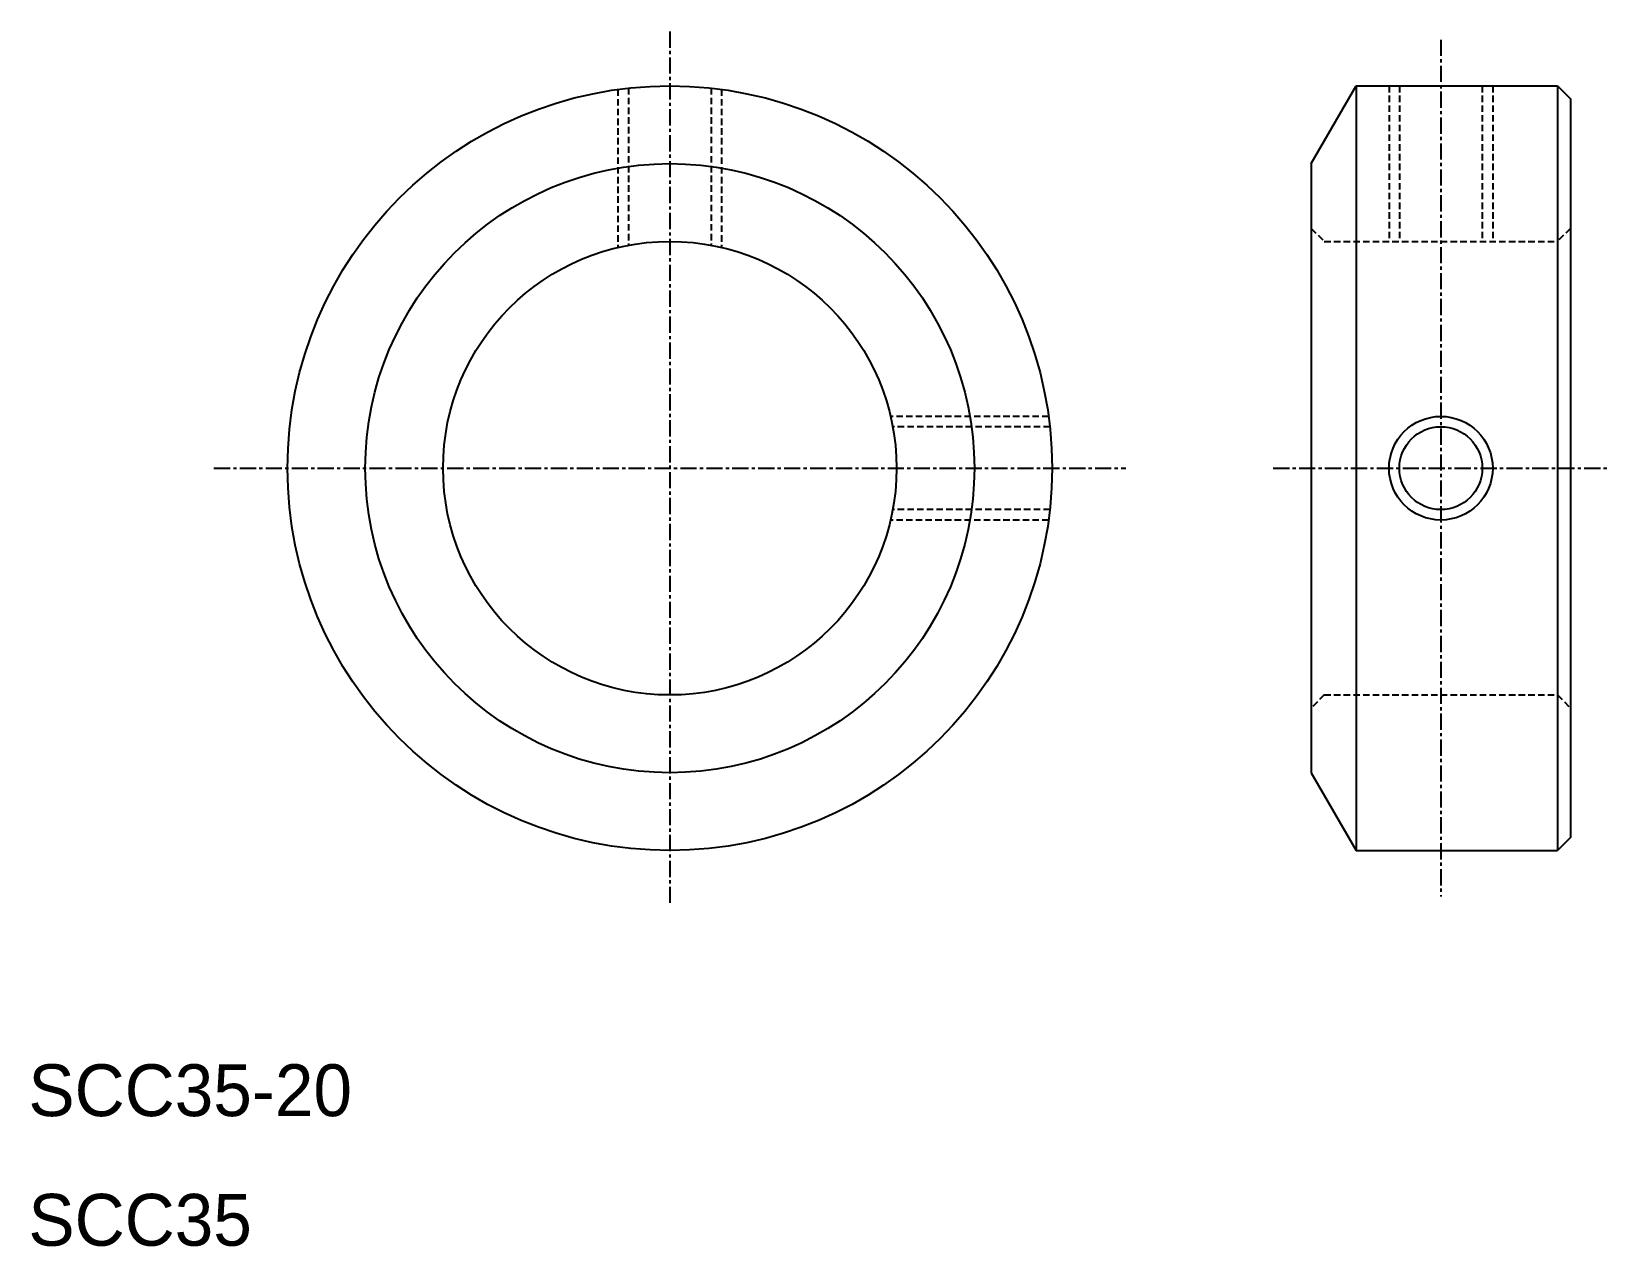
# Model space of a CAD drawing. Extents: x 10 to 132, y 10 to 104.
import ezdxf

# ---------------------------------------------------------------- set-up
doc = ezdxf.new("R2010")
doc.units = 0
doc.linetypes.add('CENTER', pattern=[2, 1.25, -0.25, 0.25, -0.25])
doc.linetypes.add('DASHED', pattern=[0.75, 0.5, -0.25])
doc.layers.get('0').update_dxf_attribs({"linetype": 'CONTINUOUS'})
doc.layers.add('CENTER', color=1, linetype='CENTER')

msp = doc.modelspace()

# ---------------------------------------------------------------- linework, layer by layer
at = {"color": 3, "linetype": 'DASHED'}
for p, q in [((55.5, 99.23), (55.5, 87.04)), ((56.3, 99.33), (56.3, 87.2)), ((62.7, 99.33), (62.7, 87.2)), ((63.5, 99.23), (63.5, 87.04)), ((115, 99.5), (115, 87.5)), ((115.8, 99.5), (115.8, 87.5)), ((122.2, 99.5), (122.2, 87.5)), ((123, 99.5), (123, 87.5)), ((109, 88.5), (110, 87.5)), ((129, 88.5), (128, 87.5)), ((110, 87.5), (128, 87.5)), ((88.73, 74), (76.54, 74)), ((88.83, 73.2), (76.7, 73.2)), ((88.73, 66), (76.54, 66)), ((88.83, 66.8), (76.7, 66.8)), ((110, 52.5), (109, 51.5)), ((110, 52.5), (128, 52.5)), ((128, 52.5), (129, 51.5))]:
    msp.add_line(p, q, dxfattribs=at)
at = {"color": 7, "linetype": 'CONTINUOUS'}
for p, q in [((109, 93.5), (112.46, 99.5)), ((112.46, 99.5), (112.46, 40.5)), ((112.46, 99.5), (128, 99.5)), ((128, 99.5), (129, 98.5)), ((128, 99.5), (128, 40.5)), ((129, 98.5), (129, 41.5)), ((109, 93.5), (109, 46.5)), ((109, 46.5), (112.46, 40.5)), ((129, 41.5), (128, 40.5)), ((112.46, 40.5), (128, 40.5))]:
    msp.add_line(p, q, dxfattribs=at)
for centre, radius in [((59.5, 70), 29.5), ((59.5, 70), 23.5), ((59.5, 70), 17.5), ((119, 70), 3.2)]:
    msp.add_circle(centre, radius, dxfattribs=at)
at = {"color": 3, "linetype": 'CONTINUOUS'}
msp.add_circle((119, 70), 4, dxfattribs=at)
at = {"layer": 'CENTER', "color": 1, "linetype": 'CENTER'}
for p, q in [((59.5, 103.7), (59.5, 36.3)), ((119, 103.06), (119, 36.94)), ((24.32, 70), (94.68, 70)), ((106.06, 70), (131.94, 70))]:
    msp.add_line(p, q, dxfattribs=at)

# ---------------------------------------------------------------- texts
at = {"color": 7, "linetype": 'CONTINUOUS'}
for s, p in [('SCC35-20', (10, 20)), ('SCC35', (10, 10))]:
    msp.add_text(s, height=4, dxfattribs=at).set_placement(p)

doc.saveas('drawing.dxf')
